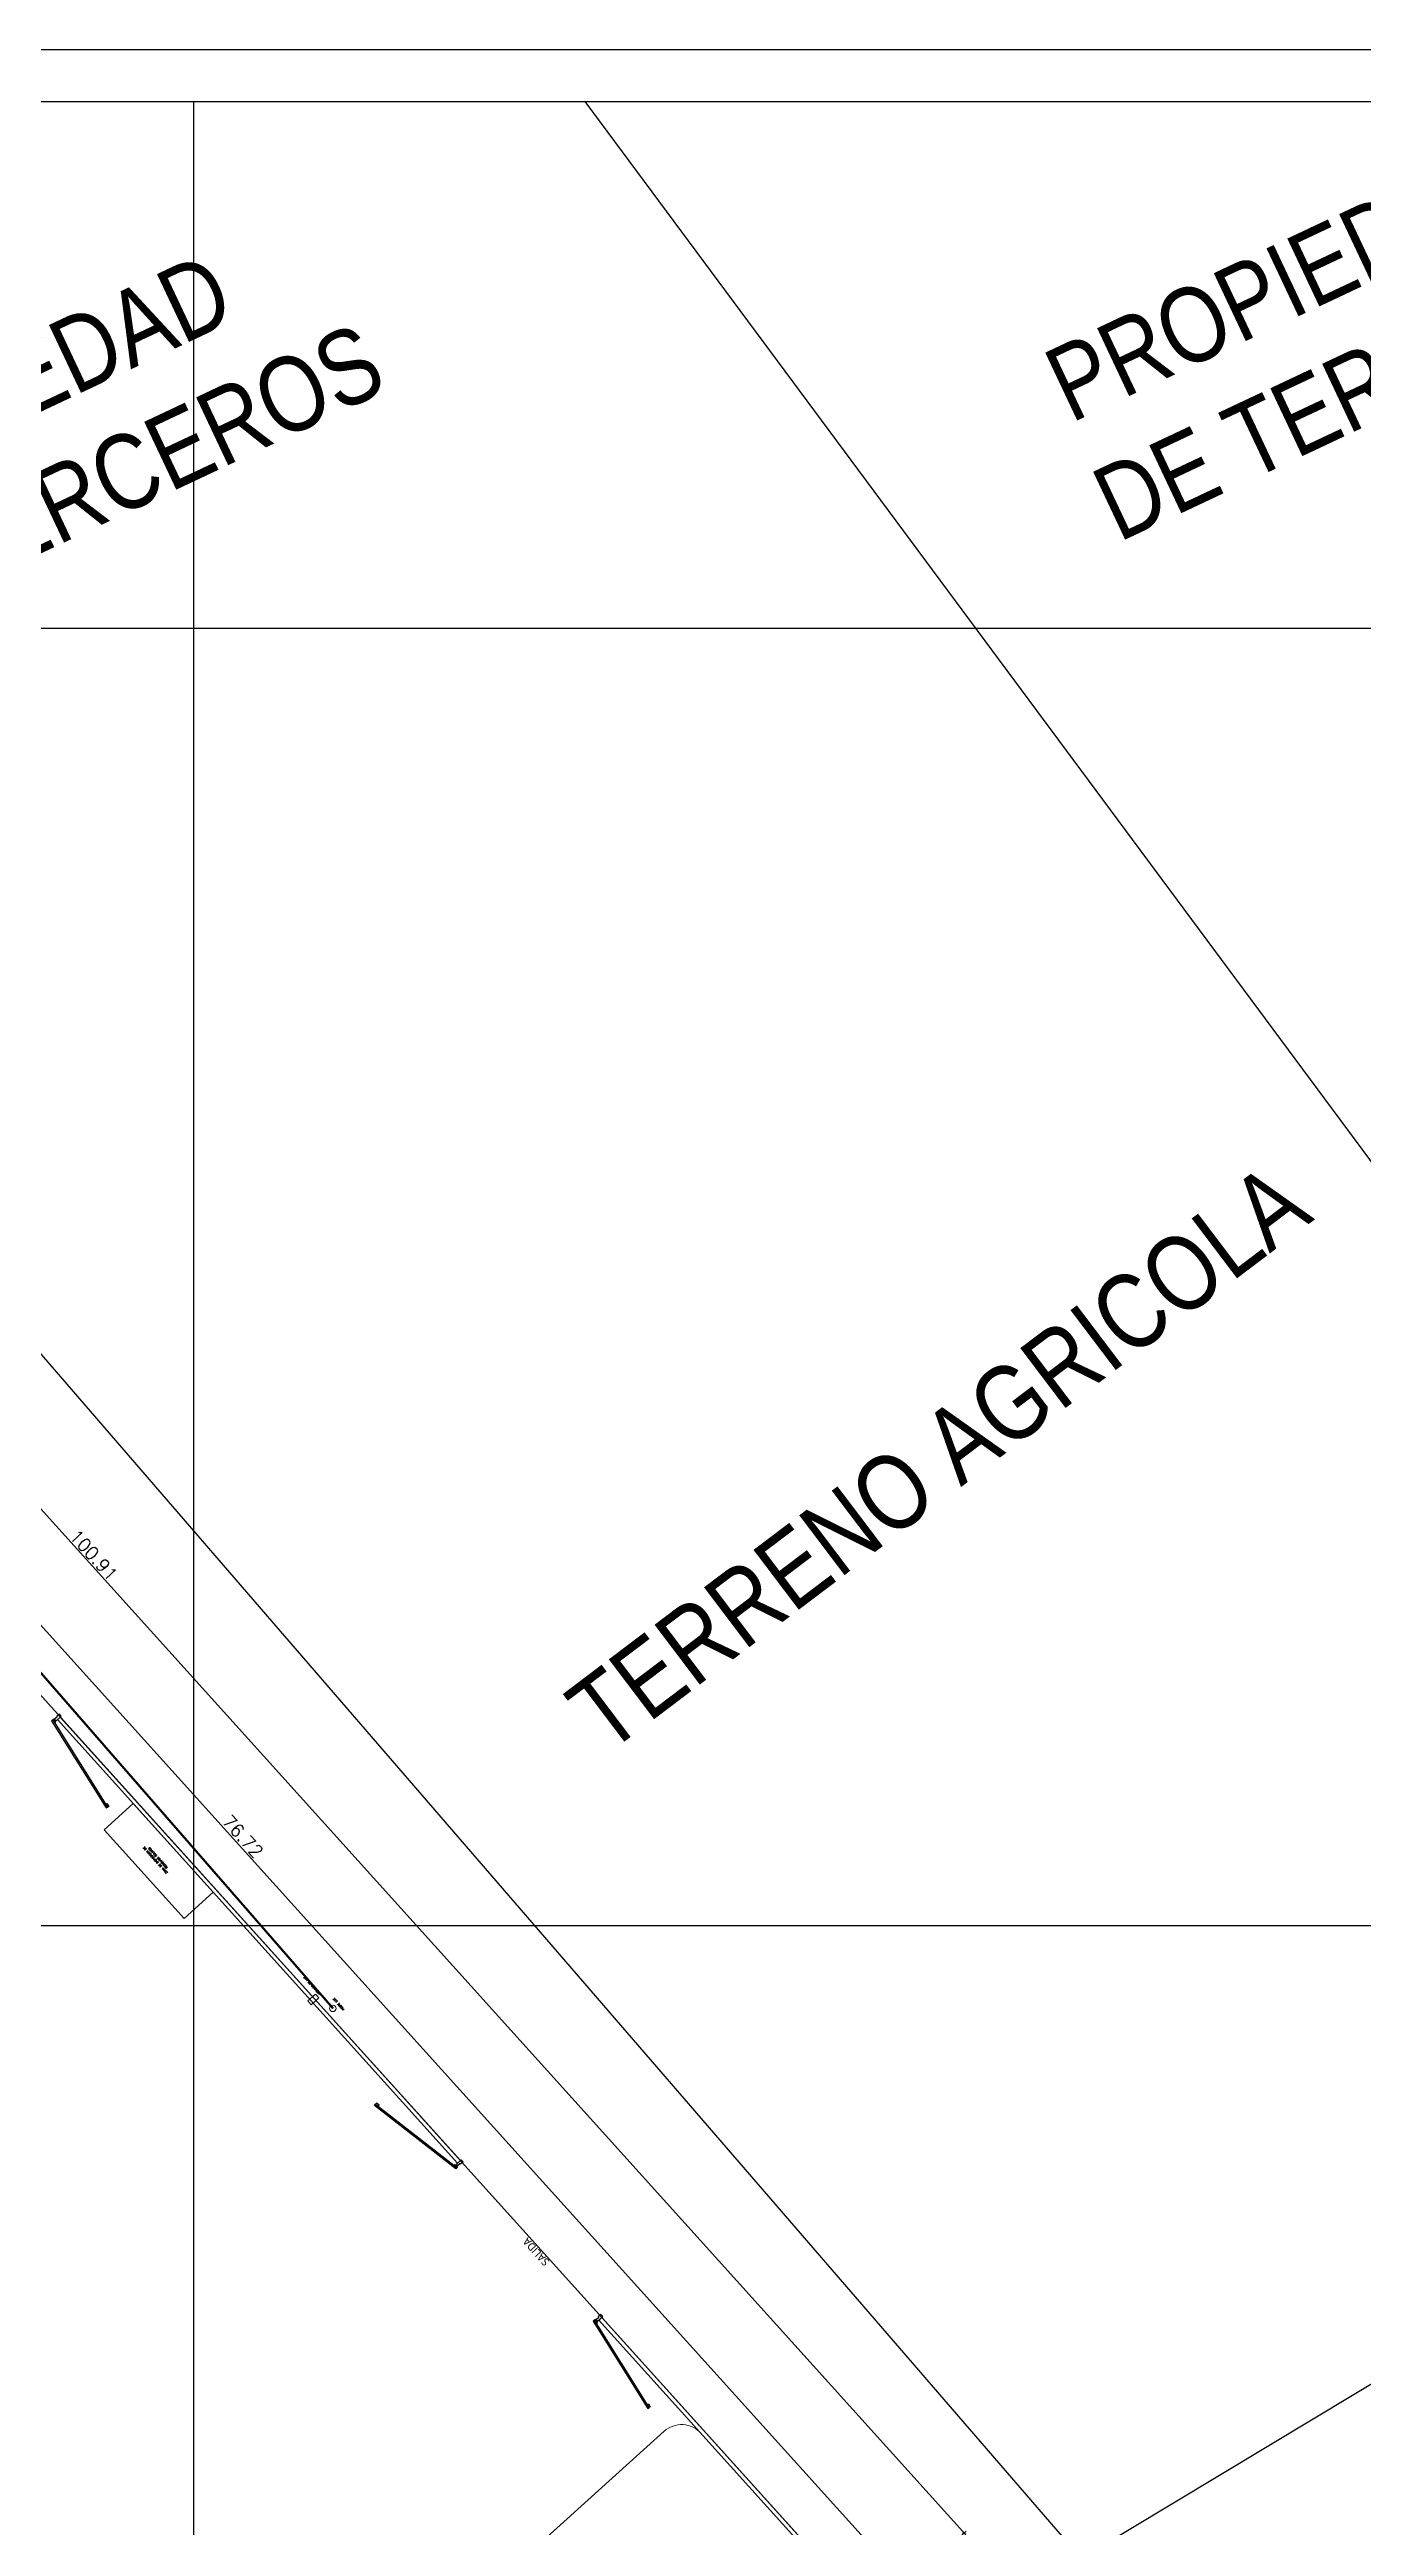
# Model space of a CAD drawing. Header units: metres. Extents: x -2639 to -2278, y 1912 to 2089.
# Drawn here: x -2462.3 to -2411.8, y 1993.7 to 2089.2 of the extents above; entities that cross this region are included whole.
import ezdxf

# ---------------------------------------------------------------- set-up
doc = ezdxf.new("R2010")
doc.units = ezdxf.units.M
doc.linetypes.add('DASHED2', pattern=[0.375, 0.25, -0.125])
for name, color, linetype, lineweight in [('0.2', 2, 'Continuous', 9), ('muro00', 252, 'Continuous', 0), ('muro01', 254, 'Continuous', 0), ('muro02', 3, 'Continuous', 18), ('T-TITULOS', 4, 'DASHED2', 5)]:
    doc.layers.add(name, color=color, linetype=linetype, lineweight=lineweight)
doc.layers.add('4', color=5, linetype='Continuous')
doc.styles.add('ARIAL NARROW', font='ARIALN.TTF')
doc.styles.add('COTA50', font='romans.shx', dxfattribs={"height": 0.5})
doc.styles.add('ROMANS', font='romans.shx')
doc.styles.add('TITULOS', font='tahoma.ttf', dxfattribs={"height": 0.3})
doc.dimstyles.new('1-100', dxfattribs={"dimscale": 0.1, "dimtxt": 0.5, "dimasz": 1.2, "dimexe": 1, "dimexo": 1, "dimgap": 0.8, "dimtad": 1, "dimzin": 4, "dimdsep": 46, "dimtxsty": 'COTA50', "dimblk": 'ARCHTICK', "dimcen": 2.5, "dimdle": 1, "dimclrd": 1, "dimclre": 1, "dimclrt": 256, "dimadec": 0, "dimazin": 0, "dimtfac": 1, "dimtix": 1, "dimtmove": 2, "dimatfit": 3, "dimfxl": 0, "dimtolj": 1, "dimtzin": 4, "dimarcsym": 0})

# ---------------------------------------------------------------- blocks, each defined once
blk = doc.blocks.new('_ARCHTICK')
at = {"color": 0, "linetype": 'ByBlock', "const_width": 0.15}
blk.add_lwpolyline([(-0.5, -0.5), (0.5, 0.5)], dxfattribs=at)
blk = doc.blocks.new('*D63')
at = {"color": 1, "lineweight": -2}
for p, q in [((-2482.228, 2047.588), (-2480.884, 2048.8)), ((-2481.025, 2048.808), (-2429.259, 1991.389)), ((-2430.597, 1990.318), (-2429.252, 1991.531))]:
    blk.add_line(p, q, dxfattribs=at)
at = {"layer": 'Defpoints', "color": 0}
for p in [(-2482.303, 2047.521), (-2429.326, 1991.464), (-2430.671, 1990.251)]:
    blk.add_point(p, dxfattribs=at)
at = {"color": 1, "lineweight": -2, "xscale": 0.1199999999999999, "yscale": 0.1199999999999999, "zscale": 0.1199999999999999}
for p, rotation in [((-2480.958, 2048.733), 132.0361737343096), ((-2429.326, 1991.464), 312.0361737343096)]:
    blk.add_blockref('_ARCHTICK', p, dxfattribs=dict(at, rotation=rotation))
at = {"insert": (-2454.897, 2020.319), "char_height": 0.5, "attachment_point": 5, "rotation": 312.03617, "style": 'COTA50'}
blk.add_mtext('\\A1;76.72', dxfattribs=at)
blk = doc.blocks.new('*D66')
at = {"color": 1, "lineweight": -2}
for p, q in [((-2498.165, 2065.265), (-2494.597, 2068.481)), ((-2427.037, 1993.393), (-2494.738, 2068.489)), ((-2430.597, 1990.318), (-2427.029, 1993.535))]:
    blk.add_line(p, q, dxfattribs=at)
at = {"layer": 'Defpoints', "color": 0}
for p in [(-2494.671, 2068.414), (-2498.239, 2065.198, -2.189), (-2430.671, 1990.251, -2.189)]:
    blk.add_point(p, dxfattribs=at)
at = {"color": 1, "lineweight": -2, "xscale": 0.1199999999999999, "yscale": 0.1199999999999999, "zscale": 0.1199999999999999}
for p, rotation in [((-2494.671, 2068.414), 132.0361737343099), ((-2427.103, 1993.468), 312.0361737343098)]:
    blk.add_blockref('_ARCHTICK', p, dxfattribs=dict(at, rotation=rotation))
at = {"insert": (-2460.642, 2031.162), "char_height": 0.5, "attachment_point": 5, "rotation": 312.03617, "style": 'COTA50'}
blk.add_mtext('\\A1;100.91', dxfattribs=at)
blk = doc.blocks.new('CASCO ZETA GAS')
at = {"color": 9}
for p, q in [((2026.715, 1176.527), (2026.715, 1176.662)), ((2026.742, 1176.527), (2026.715, 1176.527)), ((2026.742, 1176.444), (2026.742, 1176.527)), ((2034.665, 1176.444), (2034.665, 1176.527)), ((2034.665, 1176.527), (2034.692, 1176.527)), ((2034.692, 1176.527), (2034.692, 1176.662)), ((2057.877, 1176.527), (2057.877, 1176.662)), ((2057.904, 1176.527), (2057.877, 1176.527)), ((2057.904, 1176.444), (2057.904, 1176.527))]:
    blk.add_line(p, q, dxfattribs=at)
for points in [[(2022.831, 1177.407), (2022.961, 1177.384), (2022.953, 1177.34), (2022.823, 1177.363)], [(2026.753, 1176.785), (2022.843, 1177.474), (2022.831, 1177.407), (2026.741, 1176.718)], [(2034.655, 1176.785), (2038.565, 1177.474), (2038.577, 1177.407), (2034.667, 1176.718)], [(2038.577, 1177.407), (2038.446, 1177.384), (2038.454, 1177.34), (2038.585, 1177.363)], [(2053.992, 1177.407), (2054.123, 1177.384), (2054.115, 1177.34), (2053.985, 1177.363)], [(2057.914, 1176.785), (2054.004, 1177.474), (2053.992, 1177.407), (2057.903, 1176.718)], [(2026.741, 1176.718), (2026.611, 1176.741), (2026.603, 1176.696), (2026.733, 1176.673)], [(2034.667, 1176.718), (2034.797, 1176.741), (2034.805, 1176.696), (2034.674, 1176.673)], [(2057.903, 1176.718), (2057.772, 1176.741), (2057.764, 1176.696), (2057.895, 1176.673)]]:
    blk.add_lwpolyline(points, close=True, dxfattribs=at)
for points in [[(2026.715, 1176.662), (2026.634, 1176.662), (2026.634, 1176.391), (2026.742, 1176.391), (2026.742, 1176.527)], [(2034.692, 1176.662), (2034.774, 1176.662), (2034.774, 1176.391), (2034.665, 1176.391), (2034.665, 1176.527)], [(2057.877, 1176.662), (2057.795, 1176.662), (2057.795, 1176.391), (2057.904, 1176.391), (2057.904, 1176.527)]]:
    blk.add_lwpolyline(points, dxfattribs=at)
at = {"layer": '0.2'}
blk.add_line((2021.763, 1177.592), (2021.763, 1194.102), dxfattribs=at)
blk.add_arc((2020.763, 1177.592), 1, 270, 0, dxfattribs=at)
at = {"layer": 'muro01'}
blk.add_lwpolyline([(2043.283, 1176.691), (2043.083, 1176.691), (2043.083, 1176.291), (2043.283, 1176.291)], close=True, dxfattribs=at)
at = {"layer": 'muro02'}
for p, q in [((2012.52, 1176.592), (2026.634, 1176.592)), ((2012.52, 1176.442), (2026.634, 1176.442)), ((2026.634, 1176.442), (2026.634, 1176.592)), ((2034.774, 1176.592), (2057.795, 1176.592)), ((2034.774, 1176.442), (2034.774, 1176.592)), ((2034.774, 1176.442), (2057.795, 1176.442))]:
    blk.add_line(p, q, dxfattribs=at)
blk.add_lwpolyline([(2053.436, 1178.097), (2048.836, 1178.097), (2048.836, 1176.592), (2053.436, 1176.592)], close=True, dxfattribs=at)
at = {"layer": 'muro00', "char_height": 0.08, "attachment_point": 5, "style": 'ROMANS'}
for s, width, insert in [('ZONA DE DISPOSICON DE RESIDUIOS SOLIDOS', 1.55067, (2051.243, 1177.35)), ('MEDIDOR DE LUZ', 1.13931, (2043.623, 1176.166))]:
    blk.add_mtext_dynamic_manual_height_columns(s, width=width, gutter_width=0.75, heights=[0], dxfattribs=dict(at, insert=insert))
at = {"layer": 'T-TITULOS', "insert": (2029.569, 1176.776), "char_height": 0.3, "width": 4.89296, "attachment_point": 1, "style": 'TITULOS'}
blk.add_mtext('SALIDA', dxfattribs=at)

msp = doc.modelspace()

# ---------------------------------------------------------------- linework, layer by layer
at = {"color": 253}
for p, q in [((-2456.7876, 1944.8946, -2.1894), (-2456.7876, 2087.1996, -2.1894)), ((-2357.4506, 2066.878), (-2545.0156, 2066.878)), ((-2357.4506, 2016.878), (-2545.0156, 2016.878))]:
    msp.add_line(p, q, dxfattribs=at)
at = {"color": 1}
msp.add_lwpolyline([(-2547.0156, 2089.1996), (-2277.5105, 2089.1996), (-2277.5105, 1911.9), (-2547.0156, 1911.9)], close=True, dxfattribs=at)
at = {"color": 5}
for points in [[(-2545.0156, 2087.1996), (-2357.4506, 2087.1996), (-2357.4506, 1944.8946), (-2545.0156, 1944.8946)], [(-2545.0156, 2087.1996), (-2279.5105, 2087.1996), (-2279.5105, 1913.9), (-2545.0156, 1913.9)]]:
    msp.add_lwpolyline(points, close=True, dxfattribs=at)
at = {"color": 2}
for points in [[(-2422.5762, 1992.4928), (-2492.6235, 2073.5834), (-2478.918, 2087.1996)], [(-2441.7146, 2087.1996), (-2387.256, 2013.7375), (-2422.5762, 1992.4928)]]:
    msp.add_lwpolyline(points, dxfattribs=at)
msp.add_lwpolyline([(-2467.7776, 1956.798), (-2430.6712, 1990.2512), (-2498.2391, 2065.1978), (-2535.3455, 2031.7446), (-2467.7776, 1956.798)])
at = {"elevation": -2.1894}
msp.add_lwpolyline([(-2535.3455, 2031.7446), (-2523.6476, 2042.2908), (-2507.7112, 2024.614), (-2482.3026, 2047.521), (-2430.6712, 1990.2512), (-2467.7776, 1956.798), (-2535.3455, 2031.7446)], dxfattribs=at)
at = {"color": 4}
for points in [[(-2475.0676, 2040.8251), (-2451.4359, 2013.6868)], [(-2475.0601, 2040.8316), (-2451.4284, 2013.6933)], [(-2475.0526, 2040.8382), (-2451.4209, 2013.6999)]]:
    msp.add_lwpolyline(points, dxfattribs=at)
at = {"layer": 'muro02'}
msp.add_circle((-2451.4284, 2013.6933), 0.125, dxfattribs=at)

# ---------------------------------------------------------------- block references
at = {"rotation": 132.0361737343117}
msp.add_blockref('CASCO ZETA GAS', (-210.2615, 1284.2983), dxfattribs=at)

# ---------------------------------------------------------------- texts
at = {"layer": '4', "color": 1, "linetype": 'Continuous', "style": 'ARIAL NARROW'}
for s, height, rotation, p in [('PROPIEDAD', 2.89278, 25.241109, (-2422.9907, 2074.7836)), ('DE TERCEROS', 2.892775, 25.241109, (-2421.1452, 2070.1916)), ('PROPIEDAD', 2.89278, 25.241109, (-2472.703, 2070.51)), ('DE TERCEROS', 2.892775, 25.241109, (-2470.8575, 2065.918)), ('TERRENO AGRICOLA', 2.892775, 37.112671, (-2440.881, 2023.4539))]:
    msp.add_text(s, height=height, rotation=rotation, dxfattribs=at).set_placement(p)
at = {"layer": 'muro00', "insert": (-2451.2068, 2013.8605), "char_height": 0.08, "attachment_point": 5, "rotation": 132.036174, "style": 'ROMANS'}
msp.add_mtext_dynamic_manual_height_columns('POSTE LUZ', width=0.845965, gutter_width=0.75, heights=[0], dxfattribs=at)

# ---------------------------------------------------------------- dimensions: what is measured, and where the dimension line sits
dim = msp.add_aligned_dim(p1=(-2430.6712, 1990.2512, -2.1894), p2=(-2498.2391, 2065.1978, -2.1894), distance=-4.8036, dimstyle='1-100')
dim.commit()
dim.dimension.update_dxf_attribs({"geometry": '*D66', "text_midpoint": (-2460.6423, 2031.1619)})
dim = msp.add_aligned_dim(p1=(-2482.3026, 2047.521), p2=(-2430.6712, 1990.2512), distance=1.8106, text='76.72', dimstyle='1-100')
dim.commit()
dim.dimension.update_dxf_attribs({"geometry": '*D63', "text_midpoint": (-2454.8971, 2020.3194)})

doc.saveas('drawing.dxf')
